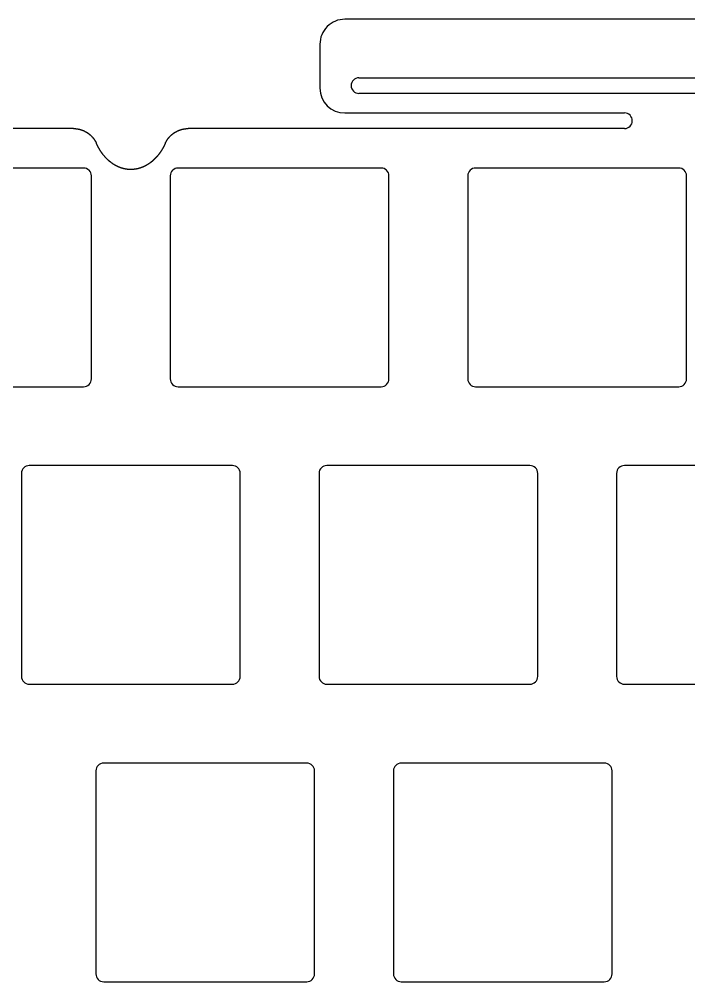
# Model space of a CAD drawing. Header units: millimetres. Extents: x 0 to 286, y -101 to 9.
# Drawn here: x 69.1 to 111.9, y -53 to 8.6 of the extents above; entities that cross this region are included whole.
import ezdxf

# ---------------------------------------------------------------- set-up
doc = ezdxf.new("R2010")
doc.units = ezdxf.units.MM
doc.layers.add('Edge.Cuts', color=254, linetype='CONTINUOUS', true_color=0xd0d2cd)

msp = doc.modelspace()

# ---------------------------------------------------------------- linework, layer by layer
at = {"layer": 'Edge.Cuts', "linetype": 'CONTINUOUS'}
for p, q in [((136.7049, 8.6), (89.904918, 8.6)), ((88.304918, 7), (88.304918, 4.192411)), ((90.8049, 4.85), (135.8049, 4.85)), ((135.8049, 3.85), (90.8049, 3.85)), ((89.9049, 2.6), (107.8049, 2.6)), ((72.534025, 1.6), (44.5951, 1.6)), ((72.534025, 1.6), (72.545337, 1.59996)), ((72.545337, 1.59996), (72.556648, 1.59984)), ((72.556648, 1.59984), (72.567958, 1.59964)), ((72.567958, 1.59964), (72.579266, 1.59936)), ((72.579266, 1.59936), (72.590572, 1.599)), ((72.590572, 1.599), (72.601876, 1.598561)), ((72.601876, 1.598561), (72.613176, 1.598041)), ((72.613176, 1.598041), (72.624472, 1.597441)), ((72.624472, 1.597441), (72.635763, 1.596762)), ((72.635763, 1.596762), (72.64705, 1.596003)), ((72.64705, 1.596003), (72.658331, 1.595164)), ((72.658331, 1.595164), (72.669606, 1.594245)), ((72.669606, 1.594245), (72.680874, 1.593247)), ((72.680874, 1.593247), (72.692135, 1.592168)), ((72.692135, 1.592168), (72.703389, 1.591011)), ((72.703389, 1.591011), (72.714634, 1.589773)), ((72.714634, 1.589773), (72.72587, 1.588457)), ((72.72587, 1.588457), (72.737096, 1.58706)), ((72.737096, 1.58706), (72.748313, 1.585585)), ((72.748313, 1.585585), (72.759519, 1.58403)), ((72.759519, 1.58403), (72.770714, 1.582396)), ((72.770714, 1.582396), (72.781897, 1.580683)), ((72.781897, 1.580683), (72.793067, 1.578891)), ((72.793067, 1.578891), (72.804225, 1.577019)), ((72.804225, 1.577019), (72.81537, 1.575069)), ((72.81537, 1.575069), (72.8265, 1.57304)), ((72.8265, 1.57304), (72.837616, 1.570933)), ((72.837616, 1.570933), (72.848717, 1.568747)), ((72.848717, 1.568747), (72.854262, 1.567625)), ((72.854262, 1.567625), (72.859802, 1.566482)), ((72.859802, 1.566482), (72.865339, 1.565321)), ((72.865339, 1.565321), (72.870871, 1.56414)), ((72.870871, 1.56414), (72.876399, 1.562939)), ((72.876399, 1.562939), (72.881923, 1.561719)), ((72.881923, 1.561719), (72.887443, 1.560479)), ((72.887443, 1.560479), (72.892958, 1.559219)), ((72.892958, 1.559219), (72.898469, 1.557941)), ((72.898469, 1.557941), (72.903975, 1.556642)), ((72.903975, 1.556642), (72.909477, 1.555325)), ((72.909477, 1.555325), (72.914974, 1.553987)), ((72.914974, 1.553987), (72.920466, 1.552631)), ((72.920466, 1.552631), (72.925953, 1.551255)), ((72.925953, 1.551255), (72.931435, 1.549859)), ((72.931435, 1.549859), (72.936913, 1.548444)), ((72.936913, 1.548444), (72.942385, 1.54701)), ((72.942385, 1.54701), (72.947853, 1.545557)), ((72.947853, 1.545557), (72.953315, 1.544084)), ((72.953315, 1.544084), (72.958772, 1.542592)), ((72.958772, 1.542592), (72.964223, 1.54108)), ((72.964223, 1.54108), (72.96967, 1.53955)), ((72.96967, 1.53955), (72.97511, 1.538)), ((72.97511, 1.538), (72.980546, 1.536431)), ((72.980546, 1.536431), (72.985975, 1.534842)), ((72.985975, 1.534842), (72.991399, 1.533235)), ((72.991399, 1.533235), (72.996818, 1.531608)), ((72.996818, 1.531608), (73.00223, 1.529962)), ((73.00223, 1.529962), (73.007637, 1.528297)), ((73.007637, 1.528297), (73.013038, 1.526613)), ((73.013038, 1.526613), (73.018432, 1.52491)), ((73.018432, 1.52491), (73.023821, 1.523187)), ((73.023821, 1.523187), (73.029204, 1.521446)), ((73.029204, 1.521446), (73.034581, 1.519686)), ((73.034581, 1.519686), (73.03995, 1.517906)), ((73.03995, 1.517906), (73.045315, 1.516108)), ((73.045315, 1.516108), (73.050672, 1.514291)), ((73.050672, 1.514291), (73.056023, 1.512454)), ((73.056023, 1.512454), (73.061367, 1.510599)), ((73.061367, 1.510599), (73.066706, 1.508725)), ((73.066706, 1.508725), (73.072037, 1.506832)), ((73.072037, 1.506832), (73.077362, 1.50492)), ((73.077362, 1.50492), (73.082679, 1.50299)), ((73.082679, 1.50299), (73.087991, 1.50104)), ((73.087991, 1.50104), (73.093294, 1.499072)), ((73.093294, 1.499072), (73.098592, 1.497085)), ((73.098592, 1.497085), (73.103881, 1.49508)), ((73.103881, 1.49508), (73.109165, 1.493055)), ((73.109165, 1.493055), (73.11444, 1.491013)), ((73.11444, 1.491013), (73.119709, 1.488951)), ((73.119709, 1.488951), (73.12497, 1.486871)), ((73.12497, 1.486871), (73.130224, 1.484772)), ((73.130224, 1.484772), (73.135471, 1.482654)), ((73.135471, 1.482654), (73.14071, 1.480518)), ((73.14071, 1.480518), (73.141466, 1.480208)), ((73.141466, 1.480208), (73.151916, 1.475876)), ((73.151916, 1.475876), (73.162334, 1.471471)), ((73.162334, 1.471471), (73.172722, 1.466992)), ((73.172722, 1.466992), (73.183077, 1.46244)), ((73.183077, 1.46244), (73.1934, 1.457815)), ((73.1934, 1.457815), (73.20369, 1.453117)), ((73.20369, 1.453117), (73.213947, 1.448346)), ((73.213947, 1.448346), (73.22417, 1.443503)), ((73.22417, 1.443503), (73.234358, 1.438587)), ((73.234358, 1.438587), (73.244511, 1.4336)), ((73.244511, 1.4336), (73.254629, 1.428541)), ((73.254629, 1.428541), (73.264711, 1.42341)), ((73.264711, 1.42341), (73.274757, 1.418209)), ((73.274757, 1.418209), (73.284766, 1.412936)), ((73.284766, 1.412936), (73.294737, 1.407592)), ((73.294737, 1.407592), (73.30467, 1.402179)), ((73.30467, 1.402179), (73.314565, 1.396695)), ((73.314565, 1.396695), (73.324421, 1.391141)), ((73.324421, 1.391141), (73.334238, 1.385517)), ((73.334238, 1.385517), (73.344014, 1.379824)), ((73.344014, 1.379824), (73.353751, 1.374063)), ((73.353751, 1.374063), (73.363446, 1.368232)), ((73.363446, 1.368232), (73.3731, 1.362333)), ((73.3731, 1.362333), (73.382712, 1.356366)), ((73.382712, 1.356366), (73.392282, 1.350331)), ((73.392282, 1.350331), (73.401809, 1.344228)), ((73.401809, 1.344228), (73.411292, 1.338058)), ((73.411292, 1.338058), (73.420732, 1.331821)), ((73.420732, 1.331821), (73.425436, 1.328678)), ((73.425436, 1.328678), (73.430128, 1.325518)), ((73.430128, 1.325518), (73.434809, 1.322341)), ((73.434809, 1.322341), (73.439479, 1.319148)), ((73.439479, 1.319148), (73.444137, 1.315939)), ((73.444137, 1.315939), (73.448784, 1.312712)), ((73.448784, 1.312712), (73.45342, 1.30947)), ((73.45342, 1.30947), (73.458044, 1.306211)), ((73.458044, 1.306211), (73.462656, 1.302936)), ((73.462656, 1.302936), (73.467258, 1.299644)), ((73.467258, 1.299644), (73.471847, 1.296337)), ((73.471847, 1.296337), (73.476425, 1.293012)), ((73.476425, 1.293012), (73.48099, 1.289672)), ((73.48099, 1.289672), (73.485545, 1.286316)), ((73.485545, 1.286316), (73.490087, 1.282944)), ((73.490087, 1.282944), (73.494617, 1.279555)), ((73.494617, 1.279555), (73.499135, 1.276151)), ((73.499135, 1.276151), (73.503641, 1.27273)), ((73.503641, 1.27273), (73.508135, 1.269294)), ((73.508135, 1.269294), (73.512617, 1.265842)), ((73.512617, 1.265842), (73.517087, 1.262374)), ((73.517087, 1.262374), (73.521544, 1.25889)), ((73.521544, 1.25889), (73.525989, 1.255391)), ((73.525989, 1.255391), (73.530422, 1.251876)), ((73.530422, 1.251876), (73.534842, 1.248345)), ((73.534842, 1.248345), (73.53925, 1.244798)), ((73.53925, 1.244798), (73.543645, 1.241236)), ((73.543645, 1.241236), (73.548027, 1.237659)), ((73.548027, 1.237659), (73.552397, 1.234066)), ((73.552397, 1.234066), (73.556754, 1.230457)), ((78.843451, 1.230628), (78.852178, 1.237827)), ((78.852178, 1.237827), (78.860955, 1.244963)), ((78.860955, 1.244963), (78.869782, 1.252038)), ((78.869782, 1.252038), (78.878659, 1.25905)), ((78.878659, 1.25905), (78.887586, 1.265999)), ((78.887586, 1.265999), (78.896561, 1.272885)), ((78.896561, 1.272885), (78.905585, 1.279707)), ((78.905585, 1.279707), (78.914658, 1.286466)), ((78.914658, 1.286466), (78.923778, 1.29316)), ((78.923778, 1.29316), (78.932945, 1.29979)), ((78.932945, 1.29979), (78.942159, 1.306354)), ((78.942159, 1.306354), (78.951419, 1.312854)), ((78.951419, 1.312854), (78.960725, 1.319288)), ((78.960725, 1.319288), (78.970076, 1.325656)), ((78.970076, 1.325656), (78.979472, 1.331957)), ((78.979472, 1.331957), (78.988913, 1.338193)), ((78.988913, 1.338193), (78.998397, 1.344361)), ((78.998397, 1.344361), (79.007925, 1.350462)), ((79.007925, 1.350462), (79.017496, 1.356496)), ((79.017496, 1.356496), (79.022297, 1.359487)), ((79.022297, 1.359487), (79.027109, 1.362462)), ((79.027109, 1.362462), (79.031932, 1.365419)), ((79.031932, 1.365419), (79.036765, 1.36836)), ((79.036765, 1.36836), (79.041608, 1.371283)), ((79.041608, 1.371283), (79.046462, 1.374189)), ((79.046462, 1.374189), (79.051325, 1.377078)), ((79.051325, 1.377078), (79.056199, 1.37995)), ((79.056199, 1.37995), (79.061084, 1.382804)), ((79.061084, 1.382804), (79.065978, 1.385642)), ((79.065978, 1.385642), (79.070882, 1.388461)), ((79.070882, 1.388461), (79.075796, 1.391264)), ((79.075796, 1.391264), (79.08072, 1.394049)), ((79.08072, 1.394049), (79.085654, 1.396817)), ((79.085654, 1.396817), (79.090598, 1.399567)), ((79.090598, 1.399567), (79.095551, 1.4023)), ((79.095551, 1.4023), (79.100514, 1.405015)), ((79.100514, 1.405015), (79.105487, 1.407713)), ((79.105487, 1.407713), (79.110469, 1.410393)), ((79.110469, 1.410393), (79.115461, 1.413056)), ((79.115461, 1.413056), (79.120461, 1.4157)), ((79.120461, 1.4157), (79.125472, 1.418328)), ((79.125472, 1.418328), (79.130491, 1.420937)), ((79.130491, 1.420937), (79.13552, 1.423529)), ((79.13552, 1.423529), (79.140558, 1.426102)), ((79.140558, 1.426102), (79.145605, 1.428659)), ((79.145605, 1.428659), (79.15066, 1.431197)), ((79.15066, 1.431197), (79.155726, 1.433717)), ((79.155726, 1.433717), (79.160799, 1.436219)), ((79.160799, 1.436219), (79.165882, 1.438704)), ((79.165882, 1.438704), (79.170973, 1.44117)), ((79.170973, 1.44117), (79.176073, 1.443619)), ((79.176073, 1.443619), (79.181182, 1.446049)), ((79.181182, 1.446049), (79.186299, 1.448461)), ((79.186299, 1.448461), (79.191425, 1.450855)), ((79.191425, 1.450855), (79.196559, 1.453231)), ((79.196559, 1.453231), (79.201702, 1.455589)), ((79.201702, 1.455589), (79.206853, 1.457929)), ((79.206853, 1.457929), (79.212012, 1.46025)), ((79.212012, 1.46025), (79.217179, 1.462554)), ((79.217179, 1.462554), (79.222354, 1.464838)), ((79.222354, 1.464838), (79.227538, 1.467105)), ((79.227538, 1.467105), (79.232729, 1.469353)), ((79.232729, 1.469353), (79.237929, 1.471583)), ((79.237929, 1.471583), (79.243136, 1.473795)), ((79.243136, 1.473795), (79.248352, 1.475988)), ((79.248352, 1.475988), (79.253574, 1.478162)), ((79.253574, 1.478162), (79.258805, 1.480319)), ((79.258805, 1.480319), (79.264043, 1.482456)), ((79.264043, 1.482456), (79.269289, 1.484576)), ((79.269289, 1.484576), (79.274542, 1.486676)), ((79.274542, 1.486676), (79.279803, 1.488758)), ((79.279803, 1.488758), (79.285071, 1.490822)), ((79.285071, 1.490822), (79.290346, 1.492867)), ((79.290346, 1.492867), (79.291108, 1.49316)), ((79.291108, 1.49316), (79.301679, 1.497187)), ((79.301679, 1.497187), (79.312278, 1.501139)), ((79.312278, 1.501139), (79.322904, 1.505016)), ((79.322904, 1.505016), (79.333558, 1.508818)), ((79.333558, 1.508818), (79.344239, 1.512544)), ((79.344239, 1.512544), (79.354945, 1.516195)), ((79.354945, 1.516195), (79.365678, 1.51977)), ((79.365678, 1.51977), (79.376435, 1.523269)), ((79.376435, 1.523269), (79.387217, 1.526692)), ((79.387217, 1.526692), (79.398023, 1.530039)), ((79.398023, 1.530039), (79.408852, 1.533309)), ((79.408852, 1.533309), (79.419704, 1.536503)), ((79.419704, 1.536503), (79.430579, 1.53962)), ((79.430579, 1.53962), (79.441476, 1.54266)), ((79.441476, 1.54266), (79.452394, 1.545623)), ((79.452394, 1.545623), (79.463332, 1.548508)), ((79.463332, 1.548508), (79.474291, 1.551316)), ((79.474291, 1.551316), (79.48527, 1.554047)), ((79.48527, 1.554047), (79.496268, 1.5567)), ((79.496268, 1.5567), (79.507284, 1.559275)), ((79.507284, 1.559275), (79.518318, 1.561773)), ((79.518318, 1.561773), (79.52937, 1.564192)), ((79.52937, 1.564192), (79.540439, 1.566533)), ((79.540439, 1.566533), (79.551524, 1.568795)), ((79.551524, 1.568795), (79.562625, 1.57098)), ((79.562625, 1.57098), (79.573741, 1.573085)), ((79.573741, 1.573085), (79.579305, 1.574109)), ((79.579305, 1.574109), (79.584872, 1.575113)), ((79.584872, 1.575113), (79.590443, 1.576097)), ((79.590443, 1.576097), (79.596017, 1.577061)), ((79.596017, 1.577061), (79.601595, 1.578006)), ((79.601595, 1.578006), (79.607176, 1.578931)), ((79.607176, 1.578931), (79.61276, 1.579836)), ((79.61276, 1.579836), (79.618347, 1.580721)), ((79.618347, 1.580721), (79.623938, 1.581587)), ((79.623938, 1.581587), (79.629531, 1.582433)), ((79.629531, 1.582433), (79.635128, 1.583259)), ((79.635128, 1.583259), (79.640727, 1.584065)), ((79.640727, 1.584065), (79.646329, 1.584852)), ((79.646329, 1.584852), (79.651934, 1.585618)), ((79.651934, 1.585618), (79.657542, 1.586365)), ((79.657542, 1.586365), (79.663152, 1.587092)), ((79.663152, 1.587092), (79.668765, 1.587799)), ((79.668765, 1.587799), (79.67438, 1.588487)), ((79.67438, 1.588487), (79.679998, 1.589154)), ((79.679998, 1.589154), (79.685618, 1.589802)), ((79.685618, 1.589802), (79.69124, 1.59043)), ((79.69124, 1.59043), (79.696865, 1.591038)), ((79.696865, 1.591038), (79.702491, 1.591626)), ((79.702491, 1.591626), (79.70812, 1.592194)), ((79.70812, 1.592194), (79.713751, 1.592742)), ((79.713751, 1.592742), (79.719383, 1.59327)), ((79.719383, 1.59327), (79.725018, 1.593779)), ((79.725018, 1.593779), (79.730654, 1.594267)), ((79.730654, 1.594267), (79.736292, 1.594736)), ((79.736292, 1.594736), (79.741931, 1.595184)), ((79.741931, 1.595184), (79.747572, 1.595613)), ((79.747572, 1.595613), (79.753215, 1.596022)), ((79.753215, 1.596022), (79.758859, 1.59641)), ((79.758859, 1.59641), (79.764504, 1.596779)), ((79.764504, 1.596779), (79.77015, 1.597128)), ((79.77015, 1.597128), (79.775798, 1.597457)), ((79.775798, 1.597457), (79.781447, 1.597766)), ((79.781447, 1.597766), (79.787097, 1.598055)), ((79.787097, 1.598055), (79.792748, 1.598323)), ((79.792748, 1.598323), (79.7984, 1.598572)), ((79.7984, 1.598572), (79.804053, 1.598801)), ((79.804053, 1.598801), (79.809707, 1.59901)), ((79.809707, 1.59901), (79.815361, 1.599199)), ((79.815361, 1.599199), (79.821016, 1.599368)), ((79.821016, 1.599368), (79.826671, 1.599517)), ((79.826671, 1.599517), (79.832328, 1.599646)), ((79.832328, 1.599646), (79.837984, 1.599755)), ((79.837984, 1.599755), (79.843641, 1.599844)), ((79.843641, 1.599844), (79.849298, 1.599913)), ((79.849298, 1.599913), (79.854956, 1.599962)), ((79.854956, 1.599962), (79.865975, 1.6)), ((107.8049, 1.6), (79.865975, 1.6)), ((73.556754, 1.230457), (73.561098, 1.226833)), ((73.561098, 1.226833), (73.56543, 1.223194)), ((73.56543, 1.223194), (73.569748, 1.21954)), ((73.569748, 1.21954), (73.574054, 1.21587)), ((73.574054, 1.21587), (73.578346, 1.212185)), ((73.578346, 1.212185), (73.582626, 1.208485)), ((73.582626, 1.208485), (73.586892, 1.20477)), ((73.586892, 1.20477), (73.591146, 1.201039)), ((73.591146, 1.201039), (73.595386, 1.197294)), ((73.595386, 1.197294), (73.599613, 1.193534)), ((73.599613, 1.193534), (73.603826, 1.189759)), ((73.603826, 1.189759), (73.608026, 1.185968)), ((73.608026, 1.185968), (73.612213, 1.182164)), ((73.612213, 1.182164), (73.616387, 1.178344)), ((73.616387, 1.178344), (73.620546, 1.174509)), ((73.620546, 1.174509), (73.624692, 1.17066)), ((73.624692, 1.17066), (73.628825, 1.166796)), ((73.628825, 1.166796), (73.632944, 1.162918)), ((73.632944, 1.162918), (73.637049, 1.159025)), ((73.637049, 1.159025), (73.64114, 1.155117)), ((73.64114, 1.155117), (73.645218, 1.151195)), ((73.645218, 1.151195), (73.649282, 1.147259)), ((73.649282, 1.147259), (73.653331, 1.143308)), ((73.653331, 1.143308), (73.657367, 1.139343)), ((73.657367, 1.139343), (73.657948, 1.13877)), ((73.657948, 1.13877), (73.665971, 1.130796)), ((73.665971, 1.130796), (73.673937, 1.122765)), ((73.673937, 1.122765), (73.681846, 1.114678)), ((73.681846, 1.114678), (73.689698, 1.106535)), ((73.689698, 1.106535), (73.697493, 1.098337)), ((73.697493, 1.098337), (73.705229, 1.090083)), ((73.705229, 1.090083), (73.712906, 1.081776)), ((73.712906, 1.081776), (73.720525, 1.073414)), ((73.720525, 1.073414), (73.728084, 1.064999)), ((73.728084, 1.064999), (73.735584, 1.05653)), ((73.735584, 1.05653), (73.743024, 1.048008)), ((73.743024, 1.048008), (73.750404, 1.039434)), ((73.750404, 1.039434), (73.757722, 1.030808)), ((73.757722, 1.030808), (73.76498, 1.02213)), ((73.76498, 1.02213), (73.772176, 1.013401)), ((73.772176, 1.013401), (73.77931, 1.004621)), ((73.77931, 1.004621), (73.786383, 0.995791)), ((73.786383, 0.995791), (73.793392, 0.986911)), ((73.793392, 0.986911), (73.800339, 0.977982)), ((73.800339, 0.977982), (73.807222, 0.969003)), ((73.807222, 0.969003), (73.814042, 0.959977)), ((73.814042, 0.959977), (73.820798, 0.950902)), ((73.820798, 0.950902), (73.82749, 0.941779)), ((73.82749, 0.941779), (73.834117, 0.932609)), ((73.834117, 0.932609), (73.840679, 0.923393)), ((73.840679, 0.923393), (73.847176, 0.91413)), ((73.847176, 0.91413), (73.850399, 0.909482)), ((73.850399, 0.909482), (73.853607, 0.904822)), ((73.853607, 0.904822), (73.856798, 0.900151)), ((73.856798, 0.900151), (73.859972, 0.895468)), ((73.859972, 0.895468), (73.86313, 0.890775)), ((73.86313, 0.890775), (73.866271, 0.88607)), ((73.866271, 0.88607), (73.869395, 0.881354)), ((73.869395, 0.881354), (73.872503, 0.876627)), ((73.872503, 0.876627), (73.875594, 0.871889)), ((73.875594, 0.871889), (73.878669, 0.86714)), ((73.878669, 0.86714), (73.881726, 0.86238)), ((73.881726, 0.86238), (73.884767, 0.85761)), ((73.884767, 0.85761), (73.887791, 0.852829)), ((73.887791, 0.852829), (73.890798, 0.848037)), ((73.890798, 0.848037), (73.893788, 0.843234)), ((73.893788, 0.843234), (73.896761, 0.838421)), ((73.896761, 0.838421), (73.899716, 0.833598)), ((73.899716, 0.833598), (73.902655, 0.828764)), ((73.902655, 0.828764), (73.905577, 0.82392)), ((73.905577, 0.82392), (73.908482, 0.819065)), ((73.908482, 0.819065), (73.911369, 0.8142)), ((73.911369, 0.8142), (73.914239, 0.809325)), ((73.914239, 0.809325), (73.917092, 0.80444)), ((73.917092, 0.80444), (73.919928, 0.799545)), ((73.919928, 0.799545), (73.922746, 0.79464)), ((73.922746, 0.79464), (73.925547, 0.789724)), ((73.925547, 0.789724), (73.928331, 0.784799)), ((73.928331, 0.784799), (73.931097, 0.779864)), ((73.931097, 0.779864), (73.933846, 0.77492)), ((73.933846, 0.77492), (73.936577, 0.769965)), ((73.936577, 0.769965), (73.939291, 0.765002)), ((73.939291, 0.765002), (73.941987, 0.760028)), ((73.941987, 0.760028), (73.944665, 0.755045)), ((73.944665, 0.755045), (73.947326, 0.750052)), ((73.947326, 0.750052), (73.949969, 0.745051)), ((73.949969, 0.745051), (73.952595, 0.740039)), ((73.952595, 0.740039), (73.955203, 0.735019)), ((73.955203, 0.735019), (73.957793, 0.729989)), ((73.957793, 0.729989), (73.960365, 0.724951)), ((73.960365, 0.724951), (73.96292, 0.719903)), ((73.96292, 0.719903), (73.965456, 0.714846)), ((73.965456, 0.714846), (73.967975, 0.70978)), ((73.967975, 0.70978), (73.970475, 0.704705)), ((73.970475, 0.704705), (73.972958, 0.699621)), ((73.972958, 0.699621), (73.975423, 0.694529)), ((73.975423, 0.694529), (73.97787, 0.689428)), ((73.97787, 0.689428), (73.980298, 0.684319)), ((73.980298, 0.684319), (73.982709, 0.6792)), ((73.982709, 0.6792), (73.985102, 0.674074)), ((73.985102, 0.674074), (73.987476, 0.668938)), ((73.987476, 0.668938), (73.992049, 0.658912)), ((73.995651, 0.650965), (73.992049, 0.658912)), ((74.003038, 0.634811), (73.995651, 0.650965)), ((74.010483, 0.618723), (74.003038, 0.634811)), ((74.017984, 0.602702), (74.010483, 0.618723)), ((78.389423, 0.61852), (78.385673, 0.61049)), ((78.393157, 0.626564), (78.389423, 0.61852)), ((78.396878, 0.634628), (78.393157, 0.626564)), ((78.400583, 0.642705), (78.396878, 0.634628)), ((78.404275, 0.650802), (78.400583, 0.642705)), ((78.407951, 0.658912), (78.404275, 0.650802)), ((78.407951, 0.658912), (78.412646, 0.669203)), ((78.412646, 0.669203), (78.417413, 0.679461)), ((78.417413, 0.679461), (78.422253, 0.689685)), ((78.422253, 0.689685), (78.427165, 0.699875)), ((78.427165, 0.699875), (78.432149, 0.71003)), ((78.432149, 0.71003), (78.437204, 0.720149)), ((78.437204, 0.720149), (78.442332, 0.730232)), ((78.442332, 0.730232), (78.44753, 0.740279)), ((78.44753, 0.740279), (78.452799, 0.750288)), ((78.452799, 0.750288), (78.458139, 0.760261)), ((78.458139, 0.760261), (78.463549, 0.770195)), ((78.463549, 0.770195), (78.46903, 0.780091)), ((78.46903, 0.780091), (78.47458, 0.789949)), ((78.47458, 0.789949), (78.4802, 0.799766)), ((78.4802, 0.799766), (78.485889, 0.809544)), ((78.485889, 0.809544), (78.491648, 0.819282)), ((78.491648, 0.819282), (78.497475, 0.828979)), ((78.497475, 0.828979), (78.50337, 0.838634)), ((78.50337, 0.838634), (78.509334, 0.848248)), ((78.509334, 0.848248), (78.515366, 0.857819)), ((78.515366, 0.857819), (78.521465, 0.867347)), ((78.521465, 0.867347), (78.527632, 0.876832)), ((78.527632, 0.876832), (78.533865, 0.886274)), ((78.533865, 0.886274), (78.540165, 0.895671)), ((78.540165, 0.895671), (78.546532, 0.905024)), ((78.546532, 0.905024), (78.552964, 0.914331)), ((78.552964, 0.914331), (78.559463, 0.923593)), ((78.559463, 0.923593), (78.566026, 0.932808)), ((78.566026, 0.932808), (78.569332, 0.937398)), ((78.569332, 0.937398), (78.572655, 0.941977)), ((78.572655, 0.941977), (78.575993, 0.946544)), ((78.575993, 0.946544), (78.579348, 0.951099)), ((78.579348, 0.951099), (78.582719, 0.955642)), ((78.582719, 0.955642), (78.586106, 0.960173)), ((78.586106, 0.960173), (78.589509, 0.964693)), ((78.589509, 0.964693), (78.592928, 0.9692)), ((78.592928, 0.9692), (78.596362, 0.973695)), ((78.596362, 0.973695), (78.599813, 0.978178)), ((78.599813, 0.978178), (78.60328, 0.982649)), ((78.60328, 0.982649), (78.606762, 0.987107)), ((78.606762, 0.987107), (78.61026, 0.991553)), ((78.61026, 0.991553), (78.613774, 0.995987)), ((78.613774, 0.995987), (78.617303, 1.000408)), ((78.617303, 1.000408), (78.620848, 1.004817)), ((78.620848, 1.004817), (78.624409, 1.009213)), ((78.624409, 1.009213), (78.627985, 1.013597)), ((78.627985, 1.013597), (78.631576, 1.017968)), ((78.631576, 1.017968), (78.635183, 1.022326)), ((78.635183, 1.022326), (78.638806, 1.026671)), ((78.638806, 1.026671), (78.642443, 1.031004)), ((78.642443, 1.031004), (78.646096, 1.035324)), ((78.646096, 1.035324), (78.649765, 1.039631)), ((78.649765, 1.039631), (78.653448, 1.043924)), ((78.653448, 1.043924), (78.657147, 1.048205)), ((78.657147, 1.048205), (78.660861, 1.052473)), ((78.660861, 1.052473), (78.66459, 1.056727)), ((78.66459, 1.056727), (78.668333, 1.060969)), ((78.668333, 1.060969), (78.672093, 1.065197)), ((78.672093, 1.065197), (78.675866, 1.069411)), ((78.675866, 1.069411), (78.679655, 1.073613)), ((78.679655, 1.073613), (78.683458, 1.077801)), ((78.683458, 1.077801), (78.687277, 1.081975)), ((78.687277, 1.081975), (78.69111, 1.086136)), ((78.69111, 1.086136), (78.694958, 1.090284)), ((78.694958, 1.090284), (78.69882, 1.094417)), ((78.69882, 1.094417), (78.702697, 1.098537)), ((78.702697, 1.098537), (78.706588, 1.102644)), ((78.706588, 1.102644), (78.710495, 1.106736)), ((78.710495, 1.106736), (78.714415, 1.110815)), ((78.714415, 1.110815), (78.71835, 1.11488)), ((78.71835, 1.11488), (78.722299, 1.118931)), ((78.722299, 1.118931), (78.726263, 1.122968)), ((78.726263, 1.122968), (78.730241, 1.126991)), ((78.730241, 1.126991), (78.734233, 1.131)), ((78.734233, 1.131), (78.738239, 1.134994)), ((78.738239, 1.134994), (78.74226, 1.138975)), ((78.74226, 1.138975), (78.746294, 1.142941)), ((78.746294, 1.142941), (78.750343, 1.146894)), ((78.750343, 1.146894), (78.754405, 1.150831)), ((78.754405, 1.150831), (78.758481, 1.154755)), ((78.758481, 1.154755), (78.762571, 1.158664)), ((78.762571, 1.158664), (78.766676, 1.162558)), ((78.766676, 1.162558), (78.767269, 1.163119)), ((78.767269, 1.163119), (78.77552, 1.170858)), ((78.77552, 1.170858), (78.783825, 1.178538)), ((78.783825, 1.178538), (78.792184, 1.186159)), ((78.792184, 1.186159), (78.800597, 1.193721)), ((78.800597, 1.193721), (78.809063, 1.201223)), ((78.809063, 1.201223), (78.817582, 1.208665)), ((78.817582, 1.208665), (78.826153, 1.216047)), ((78.826153, 1.216047), (78.834776, 1.223368)), ((78.834776, 1.223368), (78.843451, 1.230628)), ((74.025542, 0.586747), (74.017984, 0.602702)), ((74.033157, 0.57086), (74.025542, 0.586747)), ((74.040827, 0.555042), (74.033157, 0.57086)), ((74.048553, 0.539292), (74.040827, 0.555042)), ((74.056334, 0.52361), (74.048553, 0.539292)), ((74.064169, 0.507999), (74.056334, 0.52361)), ((74.072058, 0.492457), (74.064169, 0.507999)), ((74.080001, 0.476985), (74.072058, 0.492457)), ((74.087998, 0.461584), (74.080001, 0.476985)), ((74.096047, 0.446255), (74.087998, 0.461584)), ((74.104149, 0.430996), (74.096047, 0.446255)), ((74.112303, 0.41581), (74.104149, 0.430996)), ((74.120509, 0.400695), (74.112303, 0.41581)), ((74.128766, 0.385653), (74.120509, 0.400695)), ((74.137074, 0.370684), (74.128766, 0.385653)), ((74.145433, 0.355788), (74.137074, 0.370684)), ((74.153842, 0.340965), (74.145433, 0.355788)), ((74.162301, 0.326216), (74.153842, 0.340965)), ((74.170809, 0.311542), (74.162301, 0.326216)), ((74.179367, 0.296941), (74.170809, 0.311542)), ((74.187973, 0.282415), (74.179367, 0.296941)), ((74.196628, 0.267963), (74.187973, 0.282415)), ((74.20533, 0.253586), (74.196628, 0.267963)), ((74.214081, 0.239285), (74.20533, 0.253586)), ((74.222878, 0.225059), (74.214081, 0.239285)), ((74.231723, 0.210909), (74.222878, 0.225059)), ((74.240614, 0.196834), (74.231723, 0.210909)), ((74.249552, 0.182836), (74.240614, 0.196834)), ((74.258535, 0.168913), (74.249552, 0.182836)), ((74.267565, 0.155067), (74.258535, 0.168913)), ((74.276639, 0.141298), (74.267565, 0.155067)), ((74.285759, 0.127605), (74.276639, 0.141298)), ((74.294923, 0.113989), (74.285759, 0.127605)), ((74.304131, 0.100449), (74.294923, 0.113989)), ((74.313384, 0.086987), (74.304131, 0.100449)), ((74.32268, 0.073602), (74.313384, 0.086987)), ((74.33202, 0.060294), (74.32268, 0.073602)), ((74.341402, 0.047063), (74.33202, 0.060294)), ((74.350828, 0.03391), (74.341402, 0.047063)), ((74.360296, 0.020834), (74.350828, 0.03391)), ((74.369807, 0.007836), (74.360296, 0.020834)), ((74.379359, -0.005084), (74.369807, 0.007836)), ((78.02833, 0.005277), (78.02355, -0.001194)), ((78.033101, 0.01177), (78.02833, 0.005277)), ((78.037861, 0.018282), (78.033101, 0.01177)), ((78.042612, 0.024815), (78.037861, 0.018282)), ((78.047351, 0.031366), (78.042612, 0.024815)), ((78.052082, 0.03794), (78.047351, 0.031366)), ((78.056801, 0.044531), (78.052082, 0.03794)), ((78.06151, 0.051144), (78.056801, 0.044531)), ((78.066208, 0.057774), (78.06151, 0.051144)), ((78.070897, 0.064427), (78.066208, 0.057774)), ((78.075574, 0.071098), (78.070897, 0.064427)), ((78.080242, 0.07779), (78.075574, 0.071098)), ((78.084897, 0.0845), (78.080242, 0.07779)), ((78.089544, 0.091232), (78.084897, 0.0845)), ((78.094178, 0.097982), (78.089544, 0.091232)), ((78.098803, 0.104753), (78.094178, 0.097982)), ((78.103416, 0.111543), (78.098803, 0.104753)), ((78.10802, 0.118354), (78.103416, 0.111543)), ((78.112611, 0.125182), (78.10802, 0.118354)), ((78.117192, 0.132032), (78.112611, 0.125182)), ((78.121762, 0.1389), (78.117192, 0.132032)), ((78.126322, 0.14579), (78.121762, 0.1389)), ((78.130869, 0.152697), (78.126322, 0.14579)), ((78.135407, 0.159626), (78.130869, 0.152697)), ((78.139932, 0.166572), (78.135407, 0.159626)), ((78.144447, 0.17354), (78.139932, 0.166572)), ((78.14895, 0.180526), (78.144447, 0.17354)), ((78.153443, 0.187533), (78.14895, 0.180526)), ((78.157923, 0.194557), (78.153443, 0.187533)), ((78.162394, 0.201603), (78.157923, 0.194557)), ((78.166851, 0.208667), (78.162394, 0.201603)), ((78.171299, 0.215752), (78.166851, 0.208667)), ((78.175734, 0.222854), (78.171299, 0.215752)), ((78.180158, 0.229978), (78.175734, 0.222854)), ((78.18457, 0.237119), (78.180158, 0.229978)), ((78.189845, 0.245708), (78.18457, 0.237119)), ((78.194227, 0.252884), (78.189845, 0.245708)), ((78.198594, 0.260075), (78.194227, 0.252884)), ((78.202951, 0.267288), (78.198594, 0.260075)), ((78.207294, 0.274516), (78.202951, 0.267288)), ((78.211627, 0.281767), (78.207294, 0.274516)), ((78.215945, 0.289032), (78.211627, 0.281767)), ((78.220254, 0.296319), (78.215945, 0.289032)), ((78.224547, 0.303621), (78.220254, 0.296319)), ((78.228831, 0.310945), (78.224547, 0.303621)), ((78.233099, 0.318284), (78.228831, 0.310945)), ((78.237358, 0.325645), (78.233099, 0.318284)), ((78.241601, 0.33302), (78.237358, 0.325645)), ((78.245835, 0.340418), (78.241601, 0.33302)), ((78.250053, 0.347829), (78.245835, 0.340418)), ((78.254261, 0.355263), (78.250053, 0.347829)), ((78.258454, 0.362712), (78.254261, 0.355263)), ((78.262636, 0.370182), (78.258454, 0.362712)), ((78.266804, 0.377666), (78.262636, 0.370182)), ((78.270961, 0.385173), (78.266804, 0.377666)), ((78.275102, 0.392693), (78.270961, 0.385173)), ((78.279233, 0.400236), (78.275102, 0.392693)), ((78.283349, 0.407792), (78.279233, 0.400236)), ((78.287453, 0.415371), (78.283349, 0.407792)), ((78.291543, 0.422963), (78.287453, 0.415371)), ((78.295622, 0.430577), (78.291543, 0.422963)), ((78.299685, 0.438205), (78.295622, 0.430577)), ((78.303737, 0.445855), (78.299685, 0.438205)), ((78.307774, 0.453518), (78.303737, 0.445855)), ((78.311799, 0.461203), (78.307774, 0.453518)), ((78.315809, 0.468902), (78.311799, 0.461203)), ((78.319808, 0.476622), (78.315809, 0.468902)), ((78.323791, 0.484356), (78.319808, 0.476622)), ((78.327763, 0.492112), (78.323791, 0.484356)), ((78.331719, 0.499881), (78.327763, 0.492112)), ((78.335664, 0.507671), (78.331719, 0.499881)), ((78.339593, 0.515476), (78.335664, 0.507671)), ((78.34351, 0.523301), (78.339593, 0.515476)), ((78.347412, 0.531139), (78.34351, 0.523301)), ((78.351302, 0.538999), (78.347412, 0.531139)), ((78.355176, 0.546873), (78.351302, 0.538999)), ((78.359038, 0.554767), (78.355176, 0.546873)), ((78.362884, 0.562675), (78.359038, 0.554767)), ((78.366718, 0.570603), (78.362884, 0.562675)), ((78.370537, 0.578545), (78.366718, 0.570603)), ((78.374343, 0.586508), (78.370537, 0.578545)), ((78.378133, 0.594484), (78.374343, 0.586508)), ((78.381911, 0.60248), (78.378133, 0.594484)), ((78.385673, 0.61049), (78.381911, 0.60248)), ((74.388953, -0.017927), (74.379359, -0.005084)), ((74.398589, -0.030692), (74.388953, -0.017927)), ((74.408265, -0.043379), (74.398589, -0.030692)), ((74.417983, -0.055988), (74.408265, -0.043379)), ((74.427741, -0.068519), (74.417983, -0.055988)), ((74.437539, -0.080973), (74.427741, -0.068519)), ((74.447378, -0.093348), (74.437539, -0.080973)), ((74.457257, -0.105645), (74.447378, -0.093348)), ((74.467175, -0.117865), (74.457257, -0.105645)), ((74.477132, -0.130006), (74.467175, -0.117865)), ((74.484579, -0.139004), (74.477132, -0.130006)), ((74.494588, -0.15099), (74.484579, -0.139004)), ((74.504635, -0.162896), (74.494588, -0.15099)), ((74.514719, -0.174722), (74.504635, -0.162896)), ((74.524839, -0.186467), (74.514719, -0.174722)), ((74.534994, -0.198132), (74.524839, -0.186467)), ((74.545185, -0.209716), (74.534994, -0.198132)), ((74.555411, -0.221219), (74.545185, -0.209716)), ((74.565672, -0.232641), (74.555411, -0.221219)), ((74.575966, -0.243981), (74.565672, -0.232641)), ((74.586294, -0.25524), (74.575966, -0.243981)), ((74.596655, -0.266418), (74.586294, -0.25524)), ((74.60705, -0.277513), (74.596655, -0.266418)), ((74.617476, -0.288527), (74.60705, -0.277513)), ((74.627935, -0.299458), (74.617476, -0.288527)), ((74.638425, -0.310307), (74.627935, -0.299458)), ((74.648947, -0.321074), (74.638425, -0.310307)), ((74.6595, -0.331759), (74.648947, -0.321074)), ((74.670083, -0.342361), (74.6595, -0.331759)), ((74.680696, -0.35288), (74.670083, -0.342361)), ((74.691339, -0.363317), (74.680696, -0.35288)), ((74.702012, -0.373671), (74.691339, -0.363317)), ((74.712713, -0.383942), (74.702012, -0.373671)), ((74.723444, -0.39413), (74.712713, -0.383942)), ((74.734203, -0.404235), (74.723444, -0.39413)), ((74.74499, -0.414258), (74.734203, -0.404235)), ((74.755805, -0.424197), (74.74499, -0.414258)), ((74.766647, -0.434054), (74.755805, -0.424197)), ((74.777517, -0.443827), (74.766647, -0.434054)), ((74.788414, -0.453518), (74.777517, -0.443827)), ((74.799337, -0.463125), (74.788414, -0.453518)), ((74.810286, -0.47265), (74.799337, -0.463125)), ((74.821262, -0.482091), (74.810286, -0.47265)), ((74.832263, -0.49145), (74.821262, -0.482091)), ((74.84329, -0.500725), (74.832263, -0.49145)), ((74.854342, -0.509918), (74.84329, -0.500725)), ((74.865419, -0.519027), (74.854342, -0.509918)), ((74.876521, -0.528054), (74.865419, -0.519027)), ((74.887647, -0.536998), (74.876521, -0.528054)), ((74.898798, -0.545859), (74.887647, -0.536998)), ((74.909972, -0.554637), (74.898798, -0.545859)), ((74.92117, -0.563333), (74.909972, -0.554637)), ((74.932392, -0.571946), (74.92117, -0.563333)), ((74.943637, -0.580476), (74.932392, -0.571946)), ((74.954905, -0.588924), (74.943637, -0.580476)), ((74.966196, -0.597289), (74.954905, -0.588924)), ((74.97751, -0.605572), (74.966196, -0.597289)), ((74.988846, -0.613772), (74.97751, -0.605572)), ((75.000205, -0.62189), (74.988846, -0.613772)), ((77.41328, -0.612224), (77.407594, -0.61631)), ((77.418965, -0.608114), (77.41328, -0.612224)), ((77.424639, -0.603987), (77.418965, -0.608114)), ((77.427867, -0.601628), (77.424639, -0.603987)), ((77.433543, -0.597461), (77.427867, -0.601628)), ((77.439211, -0.593276), (77.433543, -0.597461)), ((77.444875, -0.589067), (77.439211, -0.593276)), ((77.45053, -0.584841), (77.444875, -0.589067)), ((77.456182, -0.580592), (77.45053, -0.584841)), ((77.461826, -0.576324), (77.456182, -0.580592)), ((77.467466, -0.572034), (77.461826, -0.576324)), ((77.473097, -0.567725), (77.467466, -0.572034)), ((77.478725, -0.563394), (77.473097, -0.567725)), ((77.484344, -0.559045), (77.478725, -0.563394)), ((77.489959, -0.554672), (77.484344, -0.559045)), ((77.495566, -0.550282), (77.489959, -0.554672)), ((77.501168, -0.545869), (77.495566, -0.550282)), ((77.506762, -0.541437), (77.501168, -0.545869)), ((77.512352, -0.536983), (77.506762, -0.541437)), ((77.517934, -0.53251), (77.512352, -0.536983)), ((77.523511, -0.528015), (77.517934, -0.53251)), ((77.529079, -0.523501), (77.523511, -0.528015)), ((77.534643, -0.518964), (77.529079, -0.523501)), ((77.540199, -0.514409), (77.534643, -0.518964)), ((77.54575, -0.509832), (77.540199, -0.514409)), ((77.551292, -0.505236), (77.54575, -0.509832)), ((77.55683, -0.500618), (77.551292, -0.505236)), ((77.562359, -0.495981), (77.55683, -0.500618)), ((77.567884, -0.491321), (77.562359, -0.495981)), ((77.5734, -0.486643), (77.567884, -0.491321)), ((77.578911, -0.481942), (77.5734, -0.486643)), ((77.584413, -0.477223), (77.578911, -0.481942)), ((77.589911, -0.472481), (77.584413, -0.477223)), ((77.5954, -0.467721), (77.589911, -0.472481)), ((77.600883, -0.462938), (77.5954, -0.467721)), ((77.606358, -0.458137), (77.600883, -0.462938)), ((77.611828, -0.453313), (77.606358, -0.458137)), ((77.617289, -0.44847), (77.611828, -0.453313)), ((77.622745, -0.443605), (77.617289, -0.44847)), ((77.628192, -0.438722), (77.622745, -0.443605)), ((77.633634, -0.433816), (77.628192, -0.438722)), ((77.639066, -0.428891), (77.633634, -0.433816)), ((77.644494, -0.423944), (77.639066, -0.428891)), ((77.649912, -0.418978), (77.644494, -0.423944)), ((77.655325, -0.41399), (77.649912, -0.418978)), ((77.660729, -0.408983), (77.655325, -0.41399)), ((77.666128, -0.403953), (77.660729, -0.408983)), ((77.671517, -0.398906), (77.666128, -0.403953)), ((77.676901, -0.393835), (77.671517, -0.398906)), ((77.682275, -0.388746), (77.676901, -0.393835)), ((77.687644, -0.383635), (77.682275, -0.388746)), ((77.693003, -0.378505), (77.687644, -0.383635)), ((77.698357, -0.373352), (77.693003, -0.378505)), ((77.703702, -0.368181), (77.698357, -0.373352)), ((77.709041, -0.362987), (77.703702, -0.368181)), ((77.71437, -0.357775), (77.709041, -0.362987)), ((77.719693, -0.352541), (77.71437, -0.357775)), ((77.725007, -0.347288), (77.719693, -0.352541)), ((77.730315, -0.342012), (77.725007, -0.347288)), ((77.735613, -0.336718), (77.730315, -0.342012)), ((77.740906, -0.331401), (77.735613, -0.336718)), ((77.746188, -0.326066), (77.740906, -0.331401)), ((77.751465, -0.320708), (77.746188, -0.326066)), ((77.756732, -0.315332), (77.751465, -0.320708)), ((77.761993, -0.309933), (77.756732, -0.315332)), ((77.767243, -0.304516), (77.761993, -0.309933)), ((77.772488, -0.299077), (77.767243, -0.304516)), ((77.777723, -0.293619), (77.772488, -0.299077)), ((77.782951, -0.288138), (77.777723, -0.293619)), ((77.78817, -0.282639), (77.782951, -0.288138)), ((77.793382, -0.277118), (77.78817, -0.282639)), ((77.798584, -0.271578), (77.793382, -0.277118)), ((77.80378, -0.266015), (77.798584, -0.271578)), ((77.808965, -0.260435), (77.80378, -0.266015)), ((77.814144, -0.254831), (77.808965, -0.260435)), ((77.819312, -0.24921), (77.814144, -0.254831)), ((77.824475, -0.243566), (77.819312, -0.24921)), ((77.829626, -0.237903), (77.824475, -0.243566)), ((77.834772, -0.232218), (77.829626, -0.237903)), ((77.839906, -0.226515), (77.834772, -0.232218)), ((77.845034, -0.220789), (77.839906, -0.226515)), ((77.850152, -0.215045), (77.845034, -0.220789)), ((77.855263, -0.209279), (77.850152, -0.215045)), ((77.860363, -0.203494), (77.855263, -0.209279)), ((77.865456, -0.197687), (77.860363, -0.203494)), ((77.870539, -0.191861), (77.865456, -0.197687)), ((77.875614, -0.186013), (77.870539, -0.191861)), ((77.880679, -0.180147), (77.875614, -0.186013)), ((77.885737, -0.174258), (77.880679, -0.180147)), ((77.890784, -0.168352), (77.885737, -0.174258)), ((77.895824, -0.162422), (77.890784, -0.168352)), ((77.900853, -0.156475), (77.895824, -0.162422)), ((77.905875, -0.150505), (77.900853, -0.156475)), ((77.910886, -0.144517), (77.905875, -0.150505)), ((77.915889, -0.138507), (77.910886, -0.144517)), ((77.920882, -0.132478), (77.915889, -0.138507)), ((77.925867, -0.126427), (77.920882, -0.132478)), ((77.930841, -0.120358), (77.925867, -0.126427)), ((77.935808, -0.114267), (77.930841, -0.120358)), ((77.940763, -0.108157), (77.935808, -0.114267)), ((77.945711, -0.102025), (77.940763, -0.108157)), ((77.950647, -0.095876), (77.945711, -0.102025)), ((77.955576, -0.089703), (77.950647, -0.095876)), ((77.960494, -0.083513), (77.955576, -0.089703)), ((77.965403, -0.077301), (77.960494, -0.083513)), ((77.970302, -0.07107), (77.965403, -0.077301)), ((77.975192, -0.064817), (77.970302, -0.07107)), ((77.980072, -0.058546), (77.975192, -0.064817)), ((77.984943, -0.052253), (77.980072, -0.058546)), ((77.989802, -0.045942), (77.984943, -0.052253)), ((77.994654, -0.039609), (77.989802, -0.045942)), ((77.999494, -0.033258), (77.994654, -0.039609)), ((78.004326, -0.026884), (77.999494, -0.033258)), ((78.009146, -0.020493), (78.004326, -0.026884)), ((78.013958, -0.014079), (78.009146, -0.020493)), ((78.018758, -0.007648), (78.013958, -0.014079)), ((78.02355, -0.001194), (78.018758, -0.007648)), ((73.175, -0.925), (60.175, -0.925)), ((75.011585, -0.629926), (75.000205, -0.62189)), ((75.022988, -0.63788), (75.011585, -0.629926)), ((75.034412, -0.645752), (75.022988, -0.63788)), ((75.045858, -0.653541), (75.034412, -0.645752)), ((75.057326, -0.661249), (75.045858, -0.653541)), ((75.068814, -0.668875), (75.057326, -0.661249)), ((75.080324, -0.67642), (75.068814, -0.668875)), ((75.091855, -0.683882), (75.080324, -0.67642)), ((75.103406, -0.691264), (75.091855, -0.683882)), ((75.114978, -0.698563), (75.103406, -0.691264)), ((75.126571, -0.705782), (75.114978, -0.698563)), ((75.138184, -0.712919), (75.126571, -0.705782)), ((75.149818, -0.719975), (75.138184, -0.712919)), ((75.161471, -0.72695), (75.149818, -0.719975)), ((75.173145, -0.733844), (75.161471, -0.72695)), ((75.180918, -0.738383), (75.173145, -0.733844)), ((75.192607, -0.745132), (75.180918, -0.738383)), ((75.204314, -0.751799), (75.192607, -0.745132)), ((75.216037, -0.758383), (75.204314, -0.751799)), ((75.227778, -0.764886), (75.216037, -0.758383)), ((75.239534, -0.771306), (75.227778, -0.764886)), ((75.251307, -0.777644), (75.239534, -0.771306)), ((75.263096, -0.7839), (75.251307, -0.777644)), ((75.2749, -0.790074), (75.263096, -0.7839)), ((75.286719, -0.796166), (75.2749, -0.790074)), ((75.298554, -0.802176), (75.286719, -0.796166)), ((75.310403, -0.808104), (75.298554, -0.802176)), ((75.322267, -0.813949), (75.310403, -0.808104)), ((75.334144, -0.819713), (75.322267, -0.813949)), ((75.346036, -0.825395), (75.334144, -0.819713)), ((75.357941, -0.830995), (75.346036, -0.825395)), ((75.369859, -0.836512), (75.357941, -0.830995)), ((75.381791, -0.841948), (75.369859, -0.836512)), ((75.393735, -0.847302), (75.381791, -0.841948)), ((75.405692, -0.852575), (75.393735, -0.847302)), ((75.417662, -0.857765), (75.405692, -0.852575)), ((75.429643, -0.862874), (75.417662, -0.857765)), ((75.441637, -0.867901), (75.429643, -0.862874)), ((75.453642, -0.872846), (75.441637, -0.867901)), ((75.465658, -0.87771), (75.453642, -0.872846)), ((75.477686, -0.882492), (75.465658, -0.87771)), ((75.489725, -0.887193), (75.477686, -0.882492)), ((75.501775, -0.891812), (75.489725, -0.887193)), ((75.513835, -0.89635), (75.501775, -0.891812)), ((75.525906, -0.900806), (75.513835, -0.89635)), ((75.537986, -0.905181), (75.525906, -0.900806)), ((75.550077, -0.909475), (75.537986, -0.905181)), ((75.562178, -0.913687), (75.550077, -0.909475)), ((75.574289, -0.917819), (75.562178, -0.913687)), ((75.586409, -0.921869), (75.574289, -0.917819)), ((75.598538, -0.925838), (75.586409, -0.921869)), ((75.610676, -0.929726), (75.598538, -0.925838)), ((75.622824, -0.933533), (75.610676, -0.929726)), ((75.63498, -0.93726), (75.622824, -0.933533)), ((75.647145, -0.940905), (75.63498, -0.93726)), ((75.659318, -0.94447), (75.647145, -0.940905)), ((75.6715, -0.947954), (75.659318, -0.94447)), ((75.68369, -0.951357), (75.6715, -0.947954)), ((75.695888, -0.954679), (75.68369, -0.951357)), ((75.708094, -0.957921), (75.695888, -0.954679)), ((75.720308, -0.961083), (75.708094, -0.957921)), ((75.73253, -0.964164), (75.720308, -0.961083)), ((75.744759, -0.967164), (75.73253, -0.964164)), ((75.756996, -0.970084), (75.744759, -0.967164)), ((75.769239, -0.972924), (75.756996, -0.970084)), ((75.781491, -0.975683), (75.769239, -0.972924)), ((75.793749, -0.978362), (75.781491, -0.975683)), ((75.806014, -0.980961), (75.793749, -0.978362)), ((75.818286, -0.98348), (75.806014, -0.980961)), ((75.830565, -0.985918), (75.818286, -0.98348)), ((75.842851, -0.988277), (75.830565, -0.985918)), ((75.855143, -0.990555), (75.842851, -0.988277)), ((75.867441, -0.992753), (75.855143, -0.990555)), ((75.879747, -0.994872), (75.867441, -0.992753)), ((75.892058, -0.99691), (75.879747, -0.994872)), ((75.901131, -0.99836), (75.892058, -0.99691)), ((75.907289, -0.99932), (75.901131, -0.99836)), ((75.913448, -1.000259), (75.907289, -0.99932)), ((75.919608, -1.001178), (75.913448, -1.000259)), ((75.92577, -1.002077), (75.919608, -1.001178)), ((75.931932, -1.002956), (75.92577, -1.002077)), ((75.938095, -1.003815), (75.931932, -1.002956)), ((75.944259, -1.004654), (75.938095, -1.003815)), ((75.950424, -1.005473), (75.944259, -1.004654)), ((75.95659, -1.006272), (75.950424, -1.005473)), ((75.962757, -1.007051), (75.95659, -1.006272)), ((75.968924, -1.00781), (75.962757, -1.007051)), ((75.975093, -1.008548), (75.968924, -1.00781)), ((75.981262, -1.009267), (75.975093, -1.008548)), ((75.987432, -1.009965), (75.981262, -1.009267)), ((75.993603, -1.010644), (75.987432, -1.009965)), ((75.999774, -1.011302), (75.993603, -1.010644)), ((76.005946, -1.011941), (75.999774, -1.011302)), ((76.012119, -1.012559), (76.005946, -1.011941)), ((76.018292, -1.013158), (76.012119, -1.012559)), ((76.024466, -1.013736), (76.018292, -1.013158)), ((76.030641, -1.014294), (76.024466, -1.013736)), ((76.036817, -1.014833), (76.030641, -1.014294)), ((76.042993, -1.015351), (76.036817, -1.014833)), ((76.049169, -1.015849), (76.042993, -1.015351)), ((76.055346, -1.016327), (76.049169, -1.015849)), ((76.061524, -1.016786), (76.055346, -1.016327)), ((76.067702, -1.017224), (76.061524, -1.016786)), ((76.07388, -1.017642), (76.067702, -1.017224)), ((76.080059, -1.01804), (76.07388, -1.017642)), ((76.086239, -1.018418), (76.080059, -1.01804)), ((76.092419, -1.018776), (76.086239, -1.018418)), ((76.098599, -1.019115), (76.092419, -1.018776)), ((76.104779, -1.019433), (76.098599, -1.019115)), ((76.11096, -1.019731), (76.104779, -1.019433)), ((76.117142, -1.020009), (76.11096, -1.019731)), ((76.123323, -1.020267), (76.117142, -1.020009)), ((76.129505, -1.020505), (76.123323, -1.020267)), ((76.135687, -1.020723), (76.129505, -1.020505)), ((76.14187, -1.020921), (76.135687, -1.020723)), ((76.148052, -1.021099), (76.14187, -1.020921)), ((76.154235, -1.021257), (76.148052, -1.021099)), ((76.160418, -1.021395), (76.154235, -1.021257)), ((76.166601, -1.021513), (76.160418, -1.021395)), ((76.172784, -1.021611), (76.166601, -1.021513)), ((76.178967, -1.02169), (76.172784, -1.021611)), ((76.18515, -1.021748), (76.178967, -1.02169)), ((76.191334, -1.021786), (76.18515, -1.021748)), ((76.197517, -1.021804), (76.191334, -1.021786)), ((76.203701, -1.021802), (76.197517, -1.021804)), ((76.209884, -1.02178), (76.203701, -1.021802)), ((76.216068, -1.021738), (76.209884, -1.02178)), ((76.222251, -1.021676), (76.216068, -1.021738)), ((76.228435, -1.021594), (76.222251, -1.021676)), ((76.234618, -1.021492), (76.228435, -1.021594)), ((76.240801, -1.02137), (76.234618, -1.021492)), ((76.246984, -1.021228), (76.240801, -1.02137)), ((76.253167, -1.021066), (76.246984, -1.021228)), ((76.25935, -1.020884), (76.253167, -1.021066)), ((76.265532, -1.020682), (76.25935, -1.020884)), ((76.271715, -1.02046), (76.265532, -1.020682)), ((76.277897, -1.020218), (76.271715, -1.02046)), ((76.284078, -1.019956), (76.277897, -1.020218)), ((76.29026, -1.019674), (76.284078, -1.019956)), ((76.296441, -1.019372), (76.29026, -1.019674)), ((76.302622, -1.019049), (76.296441, -1.019372)), ((76.308802, -1.018707), (76.302622, -1.019049)), ((76.314983, -1.018345), (76.308802, -1.018707)), ((76.321162, -1.017963), (76.314983, -1.018345)), ((76.327341, -1.017561), (76.321162, -1.017963)), ((76.33352, -1.017139), (76.327341, -1.017561)), ((76.339699, -1.016697), (76.33352, -1.017139)), ((76.345876, -1.016235), (76.339699, -1.016697)), ((76.352054, -1.015752), (76.345876, -1.016235)), ((76.35823, -1.01525), (76.352054, -1.015752)), ((76.364407, -1.014728), (76.35823, -1.01525)), ((76.370582, -1.014186), (76.364407, -1.014728)), ((76.376757, -1.013623), (76.370582, -1.014186)), ((76.382931, -1.013041), (76.376757, -1.013623)), ((76.389105, -1.012439), (76.382931, -1.013041)), ((76.395278, -1.011816), (76.389105, -1.012439)), ((76.401451, -1.011174), (76.395278, -1.011816)), ((76.407622, -1.010511), (76.401451, -1.011174)), ((76.413793, -1.009829), (76.407622, -1.010511)), ((76.419963, -1.009126), (76.413793, -1.009829)), ((76.426133, -1.008403), (76.419963, -1.009126)), ((76.432301, -1.007661), (76.426133, -1.008403)), ((76.438469, -1.006898), (76.432301, -1.007661)), ((76.444636, -1.006115), (76.438469, -1.006898)), ((76.450802, -1.005313), (76.444636, -1.006115)), ((76.456966, -1.00449), (76.450802, -1.005313)), ((76.463131, -1.003647), (76.456966, -1.00449)), ((76.469294, -1.002784), (76.463131, -1.003647)), ((76.475456, -1.001901), (76.469294, -1.002784)), ((76.481617, -1.000998), (76.475456, -1.001901)), ((76.487777, -1.000074), (76.481617, -1.000998)), ((76.493936, -0.999131), (76.487777, -1.000074)), ((76.500094, -0.998168), (76.493936, -0.999131)), ((76.506251, -0.997184), (76.500094, -0.998168)), ((76.512407, -0.996181), (76.506251, -0.997184)), ((76.518561, -0.995157), (76.512407, -0.996181)), ((76.524715, -0.994113), (76.518561, -0.995157)), ((76.530867, -0.99305), (76.524715, -0.994113)), ((76.537018, -0.991966), (76.530867, -0.99305)), ((76.543168, -0.990862), (76.537018, -0.991966)), ((76.549317, -0.989738), (76.543168, -0.990862)), ((76.555463, -0.988594), (76.549317, -0.989738)), ((76.56161, -0.987429), (76.555463, -0.988594)), ((76.567754, -0.986245), (76.56161, -0.987429)), ((76.573897, -0.98504), (76.567754, -0.986245)), ((76.580039, -0.983816), (76.573897, -0.98504)), ((76.58618, -0.982571), (76.580039, -0.983816)), ((76.592318, -0.981306), (76.58618, -0.982571)), ((76.598456, -0.980021), (76.592318, -0.981306)), ((76.604592, -0.978716), (76.598456, -0.980021)), ((76.610727, -0.977391), (76.604592, -0.978716)), ((76.616859, -0.976045), (76.610727, -0.977391)), ((76.622991, -0.97468), (76.616859, -0.976045)), ((76.62912, -0.973294), (76.622991, -0.97468)), ((76.635249, -0.971888), (76.62912, -0.973294)), ((76.641375, -0.970462), (76.635249, -0.971888)), ((76.6475, -0.969016), (76.641375, -0.970462)), ((76.653623, -0.96755), (76.6475, -0.969016)), ((76.664501, -0.964894), (76.653623, -0.96755)), ((76.670632, -0.963369), (76.664501, -0.964894)), ((76.676757, -0.961824), (76.670632, -0.963369)), ((76.682883, -0.960259), (76.676757, -0.961824)), ((76.689003, -0.958674), (76.682883, -0.960259)), ((76.695125, -0.957069), (76.689003, -0.958674)), ((76.701241, -0.955444), (76.695125, -0.957069)), ((76.707358, -0.953798), (76.701241, -0.955444)), ((76.713469, -0.952133), (76.707358, -0.953798)), ((76.719582, -0.950446), (76.713469, -0.952133)), ((76.725688, -0.948741), (76.719582, -0.950446)), ((76.731796, -0.947015), (76.725688, -0.948741)), ((76.737897, -0.945269), (76.731796, -0.947015)), ((76.744, -0.943502), (76.737897, -0.945269)), ((76.750097, -0.941717), (76.744, -0.943502)), ((76.756195, -0.939909), (76.750097, -0.941717)), ((76.762287, -0.938083), (76.756195, -0.939909)), ((76.768381, -0.936235), (76.762287, -0.938083)), ((76.774467, -0.934369), (76.768381, -0.936235)), ((76.780556, -0.932481), (76.774467, -0.934369)), ((76.786638, -0.930574), (76.780556, -0.932481)), ((76.792722, -0.928646), (76.786638, -0.930574)), ((76.798799, -0.926698), (76.792722, -0.928646)), ((76.804878, -0.924729), (76.798799, -0.926698)), ((76.810949, -0.922741), (76.804878, -0.924729)), ((76.817023, -0.920732), (76.810949, -0.922741)), ((76.82309, -0.918704), (76.817023, -0.920732)), ((76.829159, -0.916654), (76.82309, -0.918704)), ((76.83522, -0.914585), (76.829159, -0.916654)), ((76.841284, -0.912494), (76.83522, -0.914585)), ((76.84734, -0.910385), (76.841284, -0.912494)), ((76.853399, -0.908254), (76.84734, -0.910385)), ((76.85945, -0.906104), (76.853399, -0.908254)), ((76.865503, -0.903932), (76.85945, -0.906104)), ((76.871548, -0.901741), (76.865503, -0.903932)), ((76.877596, -0.899529), (76.871548, -0.901741)), ((76.883636, -0.897297), (76.877596, -0.899529)), ((76.889678, -0.895044), (76.883636, -0.897297)), ((76.895713, -0.892772), (76.889678, -0.895044)), ((76.90175, -0.890478), (76.895713, -0.892772)), ((76.907779, -0.888165), (76.90175, -0.890478)), ((76.91381, -0.885831), (76.907779, -0.888165)), ((76.919834, -0.883477), (76.91381, -0.885831)), ((76.925859, -0.881101), (76.919834, -0.883477)), ((76.931877, -0.878707), (76.925859, -0.881101)), ((76.937897, -0.876291), (76.931877, -0.878707)), ((76.943909, -0.873856), (76.937897, -0.876291)), ((76.949923, -0.871398), (76.943909, -0.873856)), ((76.955929, -0.868922), (76.949923, -0.871398)), ((76.961937, -0.866424), (76.955929, -0.868922)), ((76.967937, -0.863907), (76.961937, -0.866424)), ((76.973939, -0.861368), (76.967937, -0.863907)), ((76.979933, -0.85881), (76.973939, -0.861368)), ((76.985929, -0.85623), (76.979933, -0.85881)), ((76.991917, -0.853631), (76.985929, -0.85623)), ((76.997907, -0.85101), (76.991917, -0.853631)), ((77.003889, -0.84837), (76.997907, -0.85101)), ((77.009872, -0.845708), (77.003889, -0.84837)), ((77.015848, -0.843027), (77.009872, -0.845708)), ((77.021825, -0.840324), (77.015848, -0.843027)), ((77.027794, -0.837602), (77.021825, -0.840324)), ((77.033765, -0.834858), (77.027794, -0.837602)), ((77.039727, -0.832095), (77.033765, -0.834858)), ((77.045691, -0.829309), (77.039727, -0.832095)), ((77.051647, -0.826505), (77.045691, -0.829309)), ((77.057605, -0.823679), (77.051647, -0.826505)), ((77.063554, -0.820834), (77.057605, -0.823679)), ((77.069505, -0.817966), (77.063554, -0.820834)), ((77.075447, -0.815079), (77.069505, -0.817966)), ((77.081391, -0.81217), (77.075447, -0.815079)), ((77.087326, -0.809243), (77.081391, -0.81217)), ((77.093263, -0.806292), (77.087326, -0.809243)), ((77.099191, -0.803324), (77.093263, -0.806292)), ((77.105121, -0.800332), (77.099191, -0.803324)), ((77.111042, -0.797322), (77.105121, -0.800332)), ((77.116965, -0.794289), (77.111042, -0.797322)), ((77.122879, -0.791238), (77.116965, -0.794289)), ((77.128794, -0.788164), (77.122879, -0.791238)), ((77.1347, -0.785071), (77.128794, -0.788164)), ((77.140608, -0.781955), (77.1347, -0.785071)), ((77.146507, -0.778822), (77.140608, -0.781955)), ((77.152407, -0.775665), (77.146507, -0.778822)), ((77.158298, -0.77249), (77.152407, -0.775665)), ((77.164191, -0.769291), (77.158298, -0.77249)), ((77.170074, -0.766075), (77.164191, -0.769291)), ((77.175959, -0.762835), (77.170074, -0.766075)), ((77.181834, -0.759577), (77.175959, -0.762835)), ((77.187711, -0.756296), (77.181834, -0.759577)), ((77.193579, -0.752997), (77.187711, -0.756296)), ((77.199447, -0.749674), (77.193579, -0.752997)), ((77.205306, -0.746334), (77.199447, -0.749674)), ((77.211167, -0.742969), (77.205306, -0.746334)), ((77.217018, -0.739588), (77.211167, -0.742969)), ((77.22287, -0.736182), (77.217018, -0.739588)), ((77.228712, -0.732759), (77.22287, -0.736182)), ((77.234555, -0.729312), (77.228712, -0.732759)), ((77.240389, -0.725847), (77.234555, -0.729312)), ((77.246224, -0.722358), (77.240389, -0.725847)), ((77.252049, -0.718852), (77.246224, -0.722358)), ((77.257875, -0.715322), (77.252049, -0.718852)), ((77.263691, -0.711775), (77.257875, -0.715322)), ((77.269508, -0.708203), (77.263691, -0.711775)), ((77.275315, -0.704614), (77.269508, -0.708203)), ((77.281123, -0.701001), (77.275315, -0.704614)), ((77.286921, -0.697371), (77.281123, -0.701001)), ((77.29272, -0.693716), (77.286921, -0.697371)), ((77.298508, -0.690044), (77.29272, -0.693716)), ((77.304297, -0.686348), (77.298508, -0.690044)), ((77.310076, -0.682635), (77.304297, -0.686348)), ((77.315856, -0.678898), (77.310076, -0.682635)), ((77.321625, -0.675143), (77.315856, -0.678898)), ((77.327395, -0.671364), (77.321625, -0.675143)), ((77.333154, -0.667568), (77.327395, -0.671364)), ((77.338914, -0.663747), (77.333154, -0.667568)), ((77.344663, -0.65991), (77.338914, -0.663747)), ((77.350413, -0.656048), (77.344663, -0.65991)), ((77.356152, -0.652169), (77.350413, -0.656048)), ((77.361891, -0.648266), (77.356152, -0.652169)), ((77.367621, -0.644346), (77.361891, -0.648266)), ((77.373349, -0.640401), (77.367621, -0.644346)), ((77.379068, -0.636439), (77.373349, -0.640401)), ((77.384786, -0.632453), (77.379068, -0.636439)), ((77.390494, -0.62845), (77.384786, -0.632453)), ((77.396201, -0.624423), (77.390494, -0.62845)), ((77.401898, -0.620378), (77.396201, -0.624423)), ((77.407594, -0.61631), (77.401898, -0.620378)), ((92.225, -0.925), (79.225, -0.925)), ((111.275, -0.925), (98.275, -0.925)), ((73.675, -14.425), (73.675, -1.425)), ((78.725, -1.425), (78.725, -14.425)), ((92.725, -14.425), (92.725, -1.425)), ((97.775, -1.425), (97.775, -14.425)), ((111.775, -14.425), (111.775, -1.425)), ((60.175, -14.925), (73.175, -14.925)), ((79.225, -14.925), (92.225, -14.925)), ((98.275, -14.925), (111.275, -14.925)), ((82.7, -19.975), (69.7, -19.975)), ((101.75, -19.975), (88.75, -19.975)), ((120.8, -19.975), (107.8, -19.975)), ((69.2, -20.475), (69.2, -33.475)), ((83.2, -33.475), (83.2, -20.475)), ((88.25, -20.475), (88.25, -33.475)), ((102.25, -33.475), (102.25, -20.475)), ((107.3, -20.475), (107.3, -33.475)), ((69.7, -33.975), (82.7, -33.975)), ((88.75, -33.975), (101.75, -33.975)), ((107.8, -33.975), (120.8, -33.975)), ((87.4625, -39.025), (74.4625, -39.025)), ((106.5125, -39.025), (93.5125, -39.025)), ((73.9625, -39.525), (73.9625, -52.525)), ((87.9625, -52.525), (87.9625, -39.525)), ((93.0125, -39.525), (93.0125, -52.525)), ((107.0125, -52.525), (107.0125, -39.525)), ((74.4625, -53.025), (87.4625, -53.025)), ((93.5125, -53.025), (106.5125, -53.025))]:
    msp.add_line(p, q, dxfattribs=at)
at = {"layer": 'Edge.Cuts'}
for centre, radius, start, end in [((89.9049, 7), 1.599982, 89.99935542, 180), ((90.8049, 4.35), 0.5, -270, -90), ((89.9049, 4.2), 1.6, -179.72823794, -90), ((107.8049, 2.1), 0.5, -90, 90), ((73.175, -1.425), 0.5, 0, 90), ((79.225, -1.425), 0.5, 90, 180), ((92.225, -1.425), 0.5, 0, 90), ((98.275, -1.425), 0.5, 90, 180), ((111.275, -1.425), 0.5, 0, 90), ((73.175, -14.425), 0.5, -90, 0), ((79.225, -14.425), 0.5, -180, -90), ((92.225, -14.425), 0.5, -90, 0), ((98.275, -14.425), 0.5, -180, -90), ((111.275, -14.425), 0.5, -90, 0), ((69.7, -20.475), 0.5, 90, 180), ((82.7, -20.475), 0.5, 0, 90), ((88.75, -20.475), 0.5, 90, 180), ((101.75, -20.475), 0.5, 0, 90), ((107.8, -20.475), 0.5, 90, 180), ((69.7, -33.475), 0.5, -180, -90), ((82.7, -33.475), 0.5, -90, 0), ((88.75, -33.475), 0.5, -180, -90), ((101.75, -33.475), 0.5, -90, 0), ((107.8, -33.475), 0.5, -180, -90), ((74.4625, -39.525), 0.5, 90, 180), ((87.4625, -39.525), 0.5, 0, 90), ((93.5125, -39.525), 0.5, 90, 180), ((106.5125, -39.525), 0.5, 0, 90), ((74.4625, -52.525), 0.5, -180, -90), ((87.4625, -52.525), 0.5, -90, 0), ((93.5125, -52.525), 0.5, -180, -90), ((106.5125, -52.525), 0.5, -90, 0)]:
    msp.add_arc(centre, radius, start, end, dxfattribs=at)

doc.saveas('drawing.dxf')
